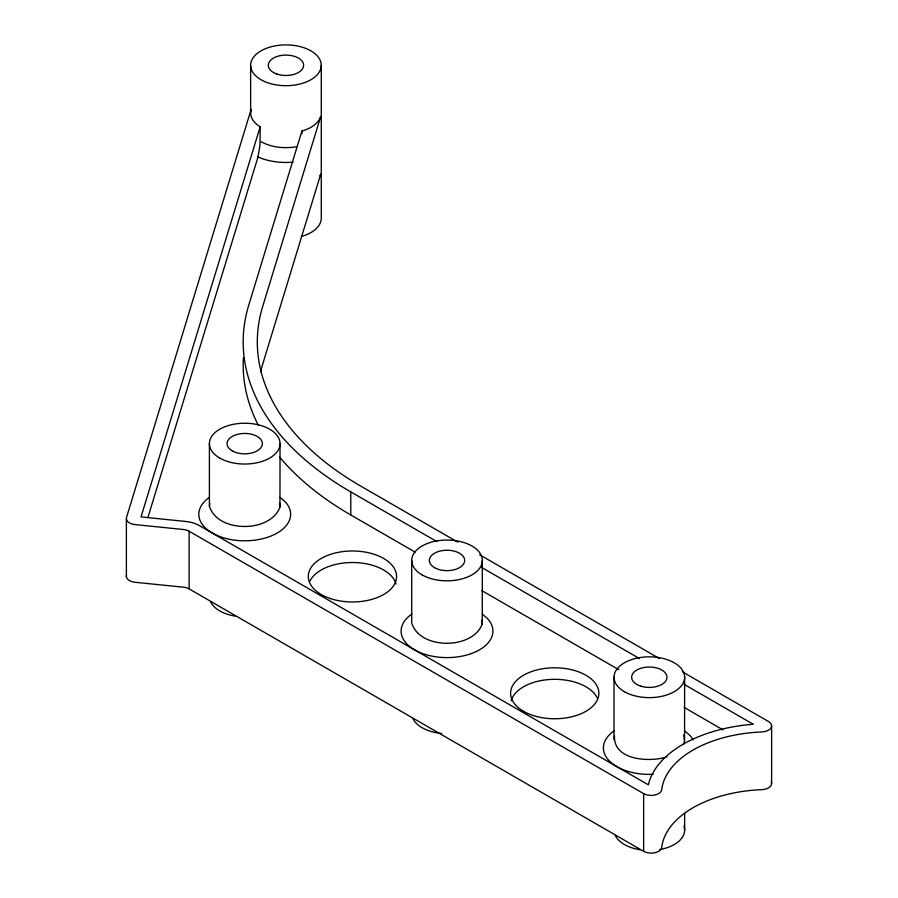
<?xml version="1.0" encoding="UTF-8"?>
<svg xmlns="http://www.w3.org/2000/svg" width="898" height="898" viewBox="0 0 898 898"><rect width="100%" height="100%" fill="white"/><g stroke="black" fill="none" stroke-linecap="round" stroke-linejoin="round"><path stroke-width="1.35" d="M209.402 443.634L209.414 506.124C217.383 533.143 270.59 533.053 279.952 507.101L280.041 443.634M411.699 560.431L411.711 622.92C419.692 649.939 472.887 649.849 482.248 623.897L482.338 560.431M683.445 744.509L684.557 740.693L684.646 677.227M209.414 506.124L209.75 503.385M666.956 756.857C649.928 762.458 613.177 760.561 614.49 735.855M147.957 517.327L258.007 156.982L259.982 145.285L260.173 126.82A35.325 20.396 0 0 1 250.868 110.51M251.171 109.332L126.506 517.506A10.596 6.118 0 0 0 135.104 524.6L183.473 529.517A10.596 6.118 0 0 1 189.119 531.223L643.641 793.63A10.596 6.118 0 0 0 654.844 795.033A10.596 6.118 0 0 0 661.703 789.735A107.861 62.276 0 0 1 761.762 731.96A10.596 6.118 0 0 0 770.944 727.997A10.596 6.118 0 0 0 768.52 721.532L682.357 671.794M260.173 126.82L141.031 516.922L185.92 521.491A24.729 14.278 0 0 1 199.109 525.453L648.367 784.83A121.993 70.437 0 0 1 753.265 724.259L684.164 684.366M457.845 542.168L360.76 486.121A353.206 203.925 0 0 1 262.676 306.51L320.732 116.414L320.07 118.154A35.325 20.396 0 0 1 303.614 130.536L301.908 131.063L248.757 305.096A367.338 212.074 0 0 0 350.77 491.891L350.77 514.958L415.123 552.113M320.07 175.828L320.732 174.1L262.676 364.195A353.206 203.925 0 0 0 260.577 371.929M296.071 146.834C284.273 148.641 271.589 147.575 261.026 141.682M258.007 156.982L258.534 157.217A45.921 26.513 0 0 0 293.152 162.134M479.689 554.784L659.3 658.481M350.77 491.891L436.843 541.584M481.698 567.48L639.309 658.47M481.844 590.637L618.767 669.684M684.197 707.456L722.969 729.85M126.506 575.191A10.596 6.118 0 0 0 135.104 582.274L183.473 587.202A10.596 6.118 0 0 1 189.119 588.897L643.641 851.315A10.596 6.118 0 0 0 654.844 852.718A10.596 6.118 0 0 0 661.703 847.409A107.861 62.276 0 0 1 761.762 789.645A10.596 6.118 0 0 0 771.214 781.866M683.681 734.923L684.557 740.693M482.091 620.013L482.248 623.897M279.794 503.217L279.952 507.101M771.618 725.719L771.618 783.393M684.635 813.42L684.646 830.078M643.641 793.63L643.641 851.315M614.008 677.227L614.008 739.716M321.271 65.296A35.325 20.396 0 0 1 268.289 82.953A35.325 20.396 0 0 1 268.289 47.628A35.325 20.396 0 0 1 321.271 65.296L321.271 218.135A35.325 20.396 0 0 1 301.279 236.511M301.908 131.063L301.908 133.69M250.632 65.296L250.632 112.879M189.119 531.223L189.119 588.897M126.382 519.1L126.382 576.785M350.77 514.958A367.338 212.074 0 0 1 279.66 457.138M258.254 425.124A367.338 212.074 0 0 1 243.392 357.842M280.131 497.413A32.362 18.69 0 0 1 282.129 499.12L285.025 501.589A45.921 26.513 0 0 1 271.533 535.814A45.921 26.513 0 0 1 211.041 532.312A45.921 26.513 0 0 1 209.593 497.223M482.428 614.21A32.362 18.69 0 0 1 484.426 615.916L487.322 618.385A45.921 26.513 0 0 1 473.83 652.61A45.921 26.513 0 0 1 413.338 649.108A45.921 26.513 0 0 1 411.901 614.019M653.228 774.3A45.921 26.513 0 0 1 608.552 760.078A45.921 26.513 0 0 1 614.198 730.815M693.054 739.817A45.921 26.513 0 0 0 689.619 735.181L686.734 732.712A32.362 18.69 0 0 0 684.725 731.006M309.776 581.41A44.148 25.492 0 0 1 354.732 562.552A44.148 25.492 0 0 1 396.029 584.026M511.119 700.822A44.148 25.492 0 0 1 552.416 679.359A44.148 25.492 0 0 1 597.372 698.217M441.749 733.442A35.325 20.396 0 0 1 412.9 718.557M683.962 826.093A35.325 20.396 0 0 1 659.727 849.564M640.184 849.777A35.325 20.396 0 0 1 615.209 835.353M235.579 616.185A35.325 20.396 0 0 1 210.603 601.761M330.352 598.551A44.148 25.492 0 0 0 396.579 576.482A44.148 25.492 0 0 0 330.352 554.403A44.148 25.492 0 0 0 330.352 598.551M523.512 711.295A44.148 25.492 0 0 0 597.372 699.868A44.148 25.492 0 0 0 543.301 668.651A44.148 25.492 0 0 0 523.512 711.295M422.049 574.855A35.325 20.396 0 0 0 481.137 565.718A35.325 20.396 0 0 0 437.876 540.742A35.325 20.396 0 0 0 422.049 574.855M434.531 567.648A17.657 10.192 0 0 0 464.075 563.068A17.657 10.192 0 0 0 442.456 550.586A17.657 10.192 0 0 0 434.531 567.648M624.346 691.651A35.325 20.396 0 0 0 683.445 682.514A35.325 20.396 0 0 0 640.184 657.538A35.325 20.396 0 0 0 624.346 691.651M640.487 686.061A17.657 10.192 0 0 0 666.978 677.227A17.657 10.192 0 0 0 640.487 668.404A17.657 10.192 0 0 0 640.487 686.061M219.741 458.059A35.325 20.396 0 0 0 278.84 448.91A35.325 20.396 0 0 0 235.579 423.935A35.325 20.396 0 0 0 219.741 458.059M232.234 450.841A17.657 10.192 0 0 0 261.778 446.272A17.657 10.192 0 0 0 240.148 433.79A17.657 10.192 0 0 0 232.234 450.841M277.123 74.119A17.657 10.192 0 0 0 303.614 65.296A17.657 10.192 0 0 0 277.123 56.462A17.657 10.192 0 0 0 277.123 74.119"/></g></svg>
